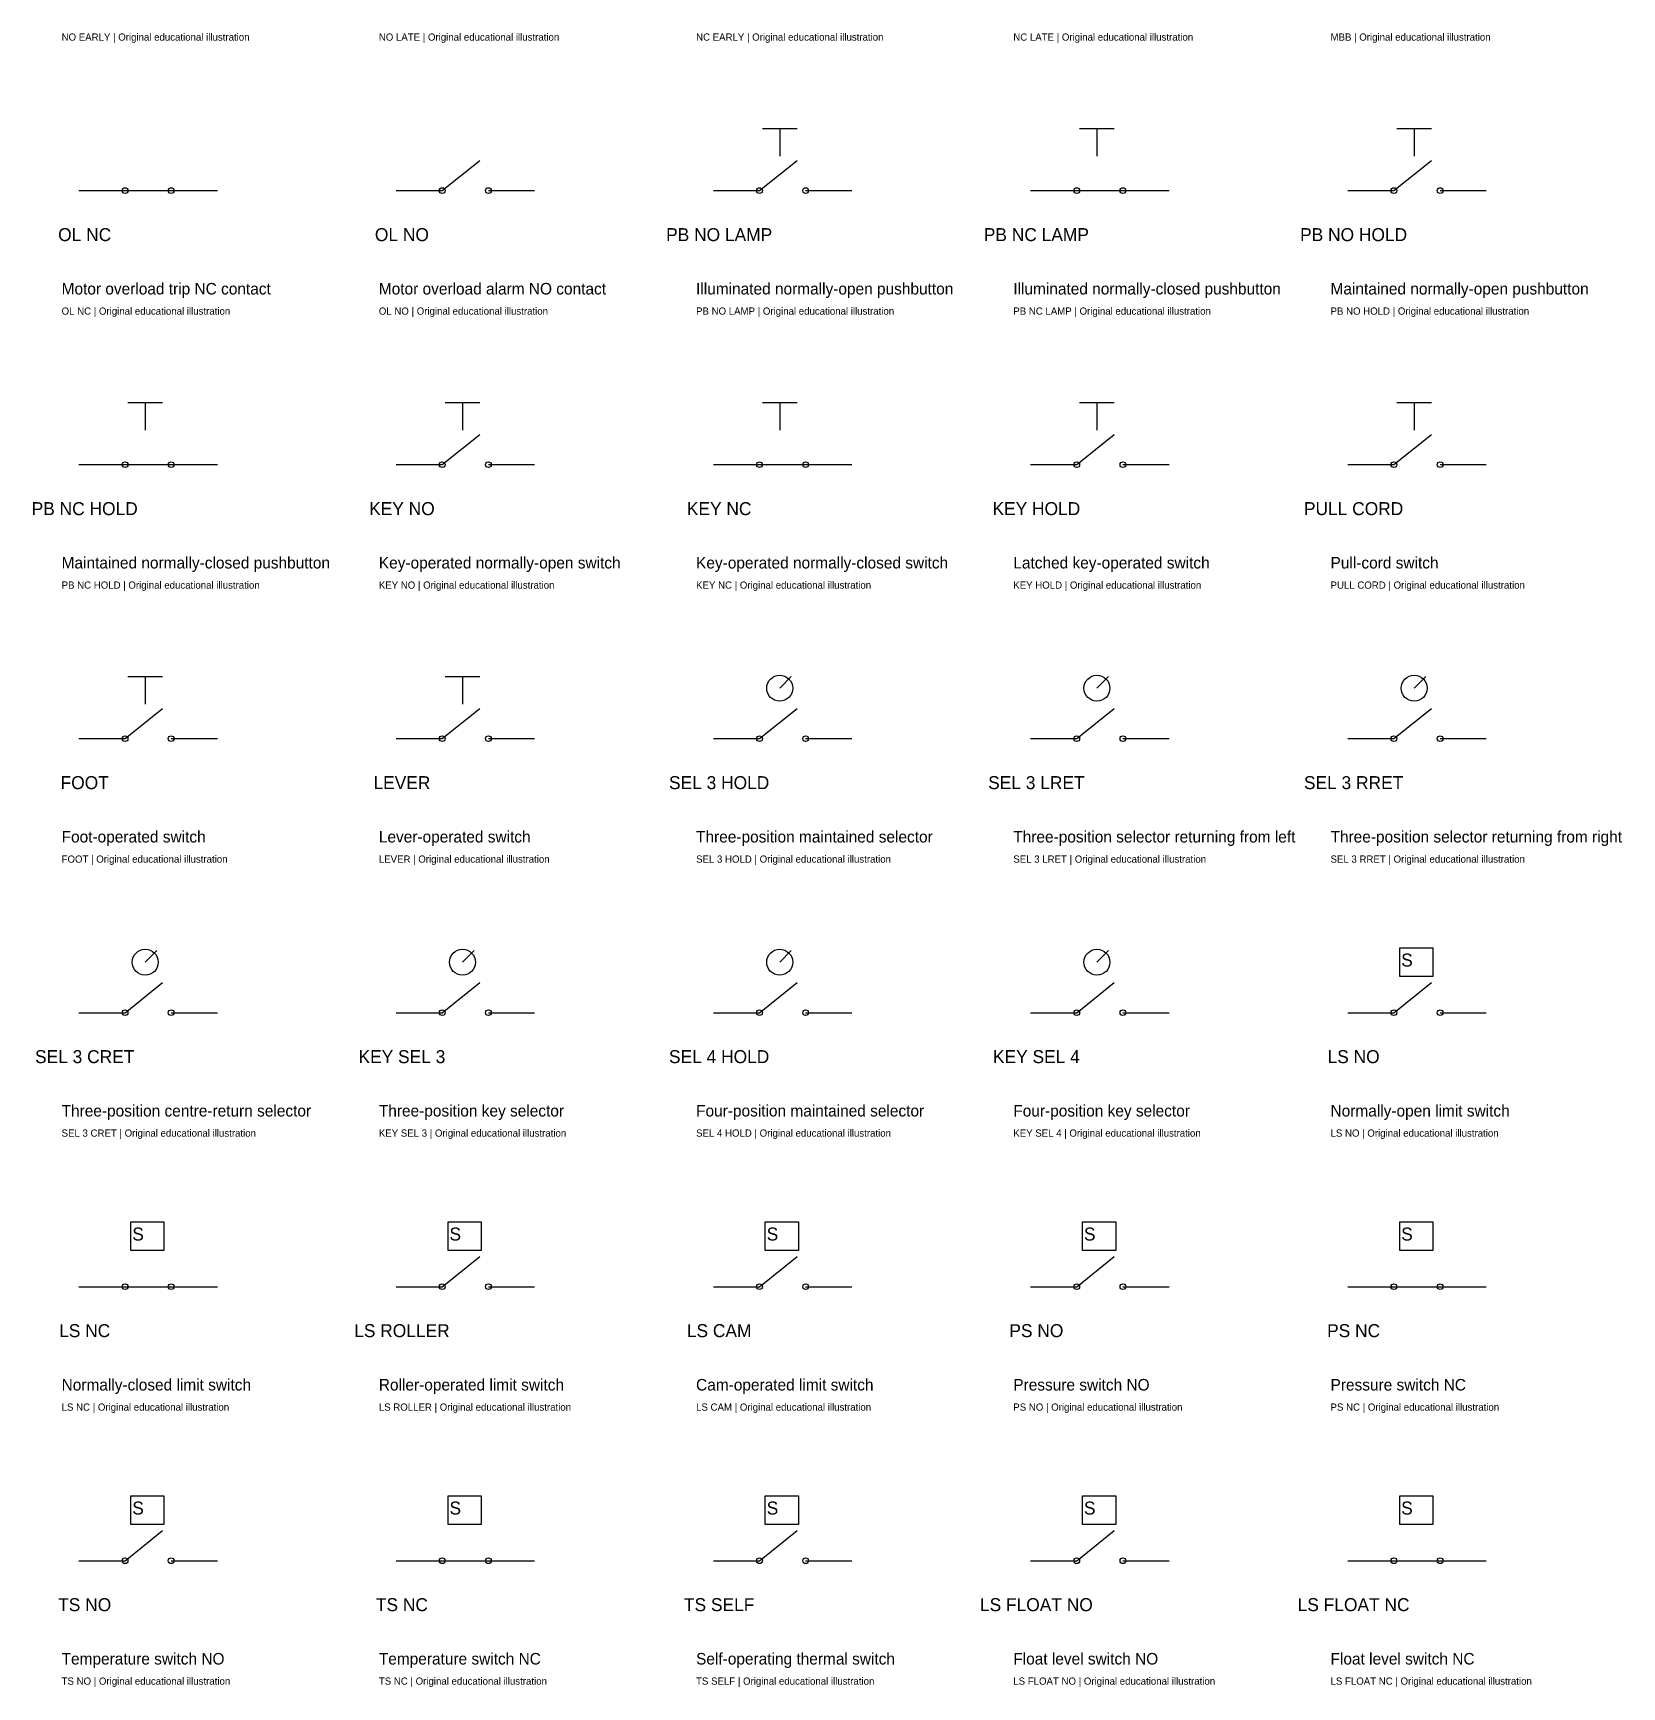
# Model space of a CAD drawing. Extents: x -25 to 1140, y -41451 to 113.
# Drawn here: x -20 to 1082, y -11431 to -10284 of the extents above; entities that cross this region are included whole.
import ezdxf
from ezdxf.enums import TextEntityAlignment as Align

# ---------------------------------------------------------------- set-up
doc = ezdxf.new("R2010")
doc.units = 0
doc.layers.add('REFERENCE', color=7, linetype='CONTINUOUS')

# ---------------------------------------------------------------- blocks, each defined once
blk = doc.blocks.new('REF_MOTOR_OVERLOAD_TRIP_NC_CONTACT')
at = {"layer": 'REFERENCE'}
for p, q in [((12, 57), (44, 57)), ((44, 57), (76, 57)), ((76, 57), (108, 57))]:
    blk.add_line(p, q, dxfattribs=at)
for centre in [(44, 57), (76, 57)]:
    blk.add_circle(centre, 2, dxfattribs=at)
blk.add_text('OL NC', height=9, dxfattribs=at).set_placement((16, 22), align=Align.CENTER)
blk = doc.blocks.new('REF_MOTOR_OVERLOAD_ALARM_NO_CONTACT')
at = {"layer": 'REFERENCE'}
for p, q in [((44, 57), (70, 78)), ((12, 57), (44, 57)), ((76, 57), (108, 57))]:
    blk.add_line(p, q, dxfattribs=at)
for centre in [(44, 57), (76, 57)]:
    blk.add_circle(centre, 2, dxfattribs=at)
blk.add_text('OL NO', height=9, dxfattribs=at).set_placement((16, 22), align=Align.CENTER)
blk = doc.blocks.new('REF_ILLUMINATED_NORMALLY_OPEN_PUSHBUTTON')
at = {"layer": 'REFERENCE'}
for p, q in [((46, 100), (70, 100)), ((58, 100), (58, 81)), ((44, 57), (70, 78)), ((12, 57), (44, 57)), ((76, 57), (108, 57))]:
    blk.add_line(p, q, dxfattribs=at)
for centre in [(44, 57), (76, 57)]:
    blk.add_circle(centre, 2, dxfattribs=at)
blk.add_text('PB NO LAMP', height=9, dxfattribs=at).set_placement((16, 22), align=Align.CENTER)
blk = doc.blocks.new('REF_ILLUMINATED_NORMALLY_CLOSED_PUSHBUTTON')
at = {"layer": 'REFERENCE'}
for p, q in [((46, 100), (70, 100)), ((58, 100), (58, 81)), ((12, 57), (44, 57)), ((44, 57), (76, 57)), ((76, 57), (108, 57))]:
    blk.add_line(p, q, dxfattribs=at)
for centre in [(44, 57), (76, 57)]:
    blk.add_circle(centre, 2, dxfattribs=at)
blk.add_text('PB NC LAMP', height=9, dxfattribs=at).set_placement((16, 22), align=Align.CENTER)
blk = doc.blocks.new('REF_MAINTAINED_NORMALLY_OPEN_PUSHBUTTON')
at = {"layer": 'REFERENCE'}
for p, q in [((46, 100), (70, 100)), ((58, 100), (58, 81)), ((44, 57), (70, 78)), ((12, 57), (44, 57)), ((76, 57), (108, 57))]:
    blk.add_line(p, q, dxfattribs=at)
for centre in [(44, 57), (76, 57)]:
    blk.add_circle(centre, 2, dxfattribs=at)
blk.add_text('PB NO HOLD', height=9, dxfattribs=at).set_placement((16, 22), align=Align.CENTER)
blk = doc.blocks.new('REF_MAINTAINED_NORMALLY_CLOSED_PUSHBUTTON')
at = {"layer": 'REFERENCE'}
for p, q in [((46, 100), (70, 100)), ((58, 100), (58, 81)), ((12, 57), (44, 57)), ((44, 57), (76, 57)), ((76, 57), (108, 57))]:
    blk.add_line(p, q, dxfattribs=at)
for centre in [(44, 57), (76, 57)]:
    blk.add_circle(centre, 2, dxfattribs=at)
blk.add_text('PB NC HOLD', height=9, dxfattribs=at).set_placement((16, 22), align=Align.CENTER)
blk = doc.blocks.new('REF_KEY_OPERATED_NORMALLY_OPEN_SWITCH')
at = {"layer": 'REFERENCE'}
for p, q in [((46, 100), (70, 100)), ((58, 100), (58, 81)), ((44, 57), (70, 78)), ((12, 57), (44, 57)), ((76, 57), (108, 57))]:
    blk.add_line(p, q, dxfattribs=at)
for centre in [(44, 57), (76, 57)]:
    blk.add_circle(centre, 2, dxfattribs=at)
blk.add_text('KEY NO', height=9, dxfattribs=at).set_placement((16, 22), align=Align.CENTER)
blk = doc.blocks.new('REF_KEY_OPERATED_NORMALLY_CLOSED_SWITCH')
at = {"layer": 'REFERENCE'}
for p, q in [((46, 100), (70, 100)), ((58, 100), (58, 81)), ((12, 57), (44, 57)), ((44, 57), (76, 57)), ((76, 57), (108, 57))]:
    blk.add_line(p, q, dxfattribs=at)
for centre in [(44, 57), (76, 57)]:
    blk.add_circle(centre, 2, dxfattribs=at)
blk.add_text('KEY NC', height=9, dxfattribs=at).set_placement((16, 22), align=Align.CENTER)
blk = doc.blocks.new('REF_LATCHED_KEY_OPERATED_SWITCH')
at = {"layer": 'REFERENCE'}
for p, q in [((46, 100), (70, 100)), ((58, 100), (58, 81)), ((44, 57), (70, 78)), ((12, 57), (44, 57)), ((76, 57), (108, 57))]:
    blk.add_line(p, q, dxfattribs=at)
for centre in [(44, 57), (76, 57)]:
    blk.add_circle(centre, 2, dxfattribs=at)
blk.add_text('KEY HOLD', height=9, dxfattribs=at).set_placement((16, 22), align=Align.CENTER)
blk = doc.blocks.new('REF_PULL_CORD_SWITCH')
at = {"layer": 'REFERENCE'}
for p, q in [((46, 100), (70, 100)), ((58, 100), (58, 81)), ((44, 57), (70, 78)), ((12, 57), (44, 57)), ((76, 57), (108, 57))]:
    blk.add_line(p, q, dxfattribs=at)
for centre in [(44, 57), (76, 57)]:
    blk.add_circle(centre, 2, dxfattribs=at)
blk.add_text('PULL CORD', height=9, dxfattribs=at).set_placement((16, 22), align=Align.CENTER)
blk = doc.blocks.new('REF_FOOT_OPERATED_SWITCH')
at = {"layer": 'REFERENCE'}
for p, q in [((46, 100), (70, 100)), ((58, 100), (58, 81)), ((44, 57), (70, 78)), ((12, 57), (44, 57)), ((76, 57), (108, 57))]:
    blk.add_line(p, q, dxfattribs=at)
for centre in [(44, 57), (76, 57)]:
    blk.add_circle(centre, 2, dxfattribs=at)
blk.add_text('FOOT', height=9, dxfattribs=at).set_placement((16, 22), align=Align.CENTER)
blk = doc.blocks.new('REF_LEVER_OPERATED_SWITCH')
at = {"layer": 'REFERENCE'}
for p, q in [((46, 100), (70, 100)), ((58, 100), (58, 81)), ((44, 57), (70, 78)), ((12, 57), (44, 57)), ((76, 57), (108, 57))]:
    blk.add_line(p, q, dxfattribs=at)
for centre in [(44, 57), (76, 57)]:
    blk.add_circle(centre, 2, dxfattribs=at)
blk.add_text('LEVER', height=9, dxfattribs=at).set_placement((16, 22), align=Align.CENTER)
blk = doc.blocks.new('REF_THREE_POSITION_MAINTAINED_SELECTOR')
at = {"layer": 'REFERENCE'}
for p, q in [((58, 92), (66, 100)), ((44, 57), (70, 78)), ((12, 57), (44, 57)), ((76, 57), (108, 57))]:
    blk.add_line(p, q, dxfattribs=at)
for centre, radius in [((58, 92), 9), ((44, 57), 2), ((76, 57), 2)]:
    blk.add_circle(centre, radius, dxfattribs=at)
blk.add_text('SEL 3 HOLD', height=9, dxfattribs=at).set_placement((16, 22), align=Align.CENTER)
blk = doc.blocks.new('REF_THREE_POSITION_SELECTOR_RETURNING_FROM_LEFT')
at = {"layer": 'REFERENCE'}
for p, q in [((58, 92), (66, 100)), ((44, 57), (70, 78)), ((12, 57), (44, 57)), ((76, 57), (108, 57))]:
    blk.add_line(p, q, dxfattribs=at)
for centre, radius in [((58, 92), 9), ((44, 57), 2), ((76, 57), 2)]:
    blk.add_circle(centre, radius, dxfattribs=at)
blk.add_text('SEL 3 LRET', height=9, dxfattribs=at).set_placement((16, 22), align=Align.CENTER)
blk = doc.blocks.new('REF_THREE_POSITION_SELECTOR_RETURNING_FROM_RIGHT')
at = {"layer": 'REFERENCE'}
for p, q in [((58, 92), (66, 100)), ((44, 57), (70, 78)), ((12, 57), (44, 57)), ((76, 57), (108, 57))]:
    blk.add_line(p, q, dxfattribs=at)
for centre, radius in [((58, 92), 9), ((44, 57), 2), ((76, 57), 2)]:
    blk.add_circle(centre, radius, dxfattribs=at)
blk.add_text('SEL 3 RRET', height=9, dxfattribs=at).set_placement((16, 22), align=Align.CENTER)
blk = doc.blocks.new('REF_THREE_POSITION_CENTRE_RETURN_SELECTOR')
at = {"layer": 'REFERENCE'}
for p, q in [((58, 92), (66, 100)), ((44, 57), (70, 78)), ((12, 57), (44, 57)), ((76, 57), (108, 57))]:
    blk.add_line(p, q, dxfattribs=at)
for centre, radius in [((58, 92), 9), ((44, 57), 2), ((76, 57), 2)]:
    blk.add_circle(centre, radius, dxfattribs=at)
blk.add_text('SEL 3 CRET', height=9, dxfattribs=at).set_placement((16, 22), align=Align.CENTER)
blk = doc.blocks.new('REF_THREE_POSITION_KEY_SELECTOR')
at = {"layer": 'REFERENCE'}
for p, q in [((58, 92), (66, 100)), ((44, 57), (70, 78)), ((12, 57), (44, 57)), ((76, 57), (108, 57))]:
    blk.add_line(p, q, dxfattribs=at)
for centre, radius in [((58, 92), 9), ((44, 57), 2), ((76, 57), 2)]:
    blk.add_circle(centre, radius, dxfattribs=at)
blk.add_text('KEY SEL 3', height=9, dxfattribs=at).set_placement((16, 22), align=Align.CENTER)
blk = doc.blocks.new('REF_FOUR_POSITION_MAINTAINED_SELECTOR')
at = {"layer": 'REFERENCE'}
for p, q in [((58, 92), (66, 100)), ((44, 57), (70, 78)), ((12, 57), (44, 57)), ((76, 57), (108, 57))]:
    blk.add_line(p, q, dxfattribs=at)
for centre, radius in [((58, 92), 9), ((44, 57), 2), ((76, 57), 2)]:
    blk.add_circle(centre, radius, dxfattribs=at)
blk.add_text('SEL 4 HOLD', height=9, dxfattribs=at).set_placement((16, 22), align=Align.CENTER)
blk = doc.blocks.new('REF_FOUR_POSITION_KEY_SELECTOR')
at = {"layer": 'REFERENCE'}
for p, q in [((58, 92), (66, 100)), ((44, 57), (70, 78)), ((12, 57), (44, 57)), ((76, 57), (108, 57))]:
    blk.add_line(p, q, dxfattribs=at)
for centre, radius in [((58, 92), 9), ((44, 57), 2), ((76, 57), 2)]:
    blk.add_circle(centre, radius, dxfattribs=at)
blk.add_text('KEY SEL 4', height=9, dxfattribs=at).set_placement((16, 22), align=Align.CENTER)
blk = doc.blocks.new('REF_NORMALLY_OPEN_LIMIT_SWITCH')
at = {"layer": 'REFERENCE'}
for p, q in [((48, 102), (71, 102)), ((48, 82), (48, 102)), ((71, 102), (71, 82)), ((71, 82), (48, 82)), ((44, 57), (70, 78)), ((12, 57), (44, 57)), ((76, 57), (108, 57))]:
    blk.add_line(p, q, dxfattribs=at)
for centre in [(44, 57), (76, 57)]:
    blk.add_circle(centre, 2, dxfattribs=at)
for s, p in [('S', (53, 89)), ('LS NO', (16, 22))]:
    blk.add_text(s, height=9, dxfattribs=at).set_placement(p, align=Align.CENTER)
blk = doc.blocks.new('REF_NORMALLY_CLOSED_LIMIT_SWITCH')
at = {"layer": 'REFERENCE'}
for p, q in [((48, 102), (71, 102)), ((48, 82), (48, 102)), ((71, 102), (71, 82)), ((71, 82), (48, 82)), ((12, 57), (44, 57)), ((44, 57), (76, 57)), ((76, 57), (108, 57))]:
    blk.add_line(p, q, dxfattribs=at)
for centre in [(44, 57), (76, 57)]:
    blk.add_circle(centre, 2, dxfattribs=at)
for s, p in [('S', (53, 89)), ('LS NC', (16, 22))]:
    blk.add_text(s, height=9, dxfattribs=at).set_placement(p, align=Align.CENTER)
blk = doc.blocks.new('REF_ROLLER_OPERATED_LIMIT_SWITCH')
at = {"layer": 'REFERENCE'}
for p, q in [((48, 102), (71, 102)), ((48, 82), (48, 102)), ((71, 102), (71, 82)), ((71, 82), (48, 82)), ((44, 57), (70, 78)), ((12, 57), (44, 57)), ((76, 57), (108, 57))]:
    blk.add_line(p, q, dxfattribs=at)
for centre in [(44, 57), (76, 57)]:
    blk.add_circle(centre, 2, dxfattribs=at)
for s, p in [('S', (53, 89)), ('LS ROLLER', (16, 22))]:
    blk.add_text(s, height=9, dxfattribs=at).set_placement(p, align=Align.CENTER)
blk = doc.blocks.new('REF_CAM_OPERATED_LIMIT_SWITCH')
at = {"layer": 'REFERENCE'}
for p, q in [((48, 102), (71, 102)), ((48, 82), (48, 102)), ((71, 102), (71, 82)), ((71, 82), (48, 82)), ((44, 57), (70, 78)), ((12, 57), (44, 57)), ((76, 57), (108, 57))]:
    blk.add_line(p, q, dxfattribs=at)
for centre in [(44, 57), (76, 57)]:
    blk.add_circle(centre, 2, dxfattribs=at)
for s, p in [('S', (53, 89)), ('LS CAM', (16, 22))]:
    blk.add_text(s, height=9, dxfattribs=at).set_placement(p, align=Align.CENTER)
blk = doc.blocks.new('REF_PRESSURE_SWITCH_NO')
at = {"layer": 'REFERENCE'}
for p, q in [((48, 102), (71, 102)), ((48, 82), (48, 102)), ((71, 102), (71, 82)), ((71, 82), (48, 82)), ((44, 57), (70, 78)), ((12, 57), (44, 57)), ((76, 57), (108, 57))]:
    blk.add_line(p, q, dxfattribs=at)
for centre in [(44, 57), (76, 57)]:
    blk.add_circle(centre, 2, dxfattribs=at)
for s, p in [('S', (53, 89)), ('PS NO', (16, 22))]:
    blk.add_text(s, height=9, dxfattribs=at).set_placement(p, align=Align.CENTER)
blk = doc.blocks.new('REF_PRESSURE_SWITCH_NC')
at = {"layer": 'REFERENCE'}
for p, q in [((48, 102), (71, 102)), ((48, 82), (48, 102)), ((71, 102), (71, 82)), ((71, 82), (48, 82)), ((12, 57), (44, 57)), ((44, 57), (76, 57)), ((76, 57), (108, 57))]:
    blk.add_line(p, q, dxfattribs=at)
for centre in [(44, 57), (76, 57)]:
    blk.add_circle(centre, 2, dxfattribs=at)
for s, p in [('S', (53, 89)), ('PS NC', (16, 22))]:
    blk.add_text(s, height=9, dxfattribs=at).set_placement(p, align=Align.CENTER)
blk = doc.blocks.new('REF_TEMPERATURE_SWITCH_NO')
at = {"layer": 'REFERENCE'}
for p, q in [((48, 102), (71, 102)), ((48, 82), (48, 102)), ((71, 102), (71, 82)), ((71, 82), (48, 82)), ((44, 57), (70, 78)), ((12, 57), (44, 57)), ((76, 57), (108, 57))]:
    blk.add_line(p, q, dxfattribs=at)
for centre in [(44, 57), (76, 57)]:
    blk.add_circle(centre, 2, dxfattribs=at)
for s, p in [('S', (53, 89)), ('TS NO', (16, 22))]:
    blk.add_text(s, height=9, dxfattribs=at).set_placement(p, align=Align.CENTER)
blk = doc.blocks.new('REF_TEMPERATURE_SWITCH_NC')
at = {"layer": 'REFERENCE'}
for p, q in [((48, 102), (71, 102)), ((48, 82), (48, 102)), ((71, 102), (71, 82)), ((71, 82), (48, 82)), ((12, 57), (44, 57)), ((44, 57), (76, 57)), ((76, 57), (108, 57))]:
    blk.add_line(p, q, dxfattribs=at)
for centre in [(44, 57), (76, 57)]:
    blk.add_circle(centre, 2, dxfattribs=at)
for s, p in [('S', (53, 89)), ('TS NC', (16, 22))]:
    blk.add_text(s, height=9, dxfattribs=at).set_placement(p, align=Align.CENTER)
blk = doc.blocks.new('REF_SELF_OPERATING_THERMAL_SWITCH')
at = {"layer": 'REFERENCE'}
for p, q in [((48, 102), (71, 102)), ((48, 82), (48, 102)), ((71, 102), (71, 82)), ((71, 82), (48, 82)), ((44, 57), (70, 78)), ((12, 57), (44, 57)), ((76, 57), (108, 57))]:
    blk.add_line(p, q, dxfattribs=at)
for centre in [(44, 57), (76, 57)]:
    blk.add_circle(centre, 2, dxfattribs=at)
for s, p in [('S', (53, 89)), ('TS SELF', (16, 22))]:
    blk.add_text(s, height=9, dxfattribs=at).set_placement(p, align=Align.CENTER)
blk = doc.blocks.new('REF_FLOAT_LEVEL_SWITCH_NO')
at = {"layer": 'REFERENCE'}
for p, q in [((48, 102), (71, 102)), ((48, 82), (48, 102)), ((71, 102), (71, 82)), ((71, 82), (48, 82)), ((44, 57), (70, 78)), ((12, 57), (44, 57)), ((76, 57), (108, 57))]:
    blk.add_line(p, q, dxfattribs=at)
for centre in [(44, 57), (76, 57)]:
    blk.add_circle(centre, 2, dxfattribs=at)
for s, p in [('S', (53, 89)), ('LS FLOAT NO', (16, 22))]:
    blk.add_text(s, height=9, dxfattribs=at).set_placement(p, align=Align.CENTER)
blk = doc.blocks.new('REF_FLOAT_LEVEL_SWITCH_NC')
at = {"layer": 'REFERENCE'}
for p, q in [((48, 102), (71, 102)), ((48, 82), (48, 102)), ((71, 102), (71, 82)), ((71, 82), (48, 82)), ((12, 57), (44, 57)), ((44, 57), (76, 57)), ((76, 57), (108, 57))]:
    blk.add_line(p, q, dxfattribs=at)
for centre in [(44, 57), (76, 57)]:
    blk.add_circle(centre, 2, dxfattribs=at)
for s, p in [('S', (53, 89)), ('LS FLOAT NC', (16, 22))]:
    blk.add_text(s, height=9, dxfattribs=at).set_placement(p, align=Align.CENTER)

msp = doc.modelspace()

# ---------------------------------------------------------------- block references
at = {"layer": 'REFERENCE'}
for name, p in [('REF_ILLUMINATED_NORMALLY_OPEN_PUSHBUTTON', (440, -10450)), ('REF_ILLUMINATED_NORMALLY_CLOSED_PUSHBUTTON', (660, -10450)), ('REF_MAINTAINED_NORMALLY_OPEN_PUSHBUTTON', (880, -10450)), ('REF_MOTOR_OVERLOAD_ALARM_NO_CONTACT', (220, -10450)), ('REF_MOTOR_OVERLOAD_TRIP_NC_CONTACT', (0, -10450)), ('REF_MAINTAINED_NORMALLY_CLOSED_PUSHBUTTON', (0, -10640)), ('REF_KEY_OPERATED_NORMALLY_OPEN_SWITCH', (220, -10640)), ('REF_KEY_OPERATED_NORMALLY_CLOSED_SWITCH', (440, -10640)), ('REF_LATCHED_KEY_OPERATED_SWITCH', (660, -10640)), ('REF_PULL_CORD_SWITCH', (880, -10640)), ('REF_FOOT_OPERATED_SWITCH', (0, -10830)), ('REF_LEVER_OPERATED_SWITCH', (220, -10830)), ('REF_THREE_POSITION_MAINTAINED_SELECTOR', (440, -10830)), ('REF_THREE_POSITION_SELECTOR_RETURNING_FROM_LEFT', (660, -10830)), ('REF_THREE_POSITION_SELECTOR_RETURNING_FROM_RIGHT', (880, -10830)), ('REF_THREE_POSITION_CENTRE_RETURN_SELECTOR', (0, -11020)), ('REF_THREE_POSITION_KEY_SELECTOR', (220, -11020)), ('REF_FOUR_POSITION_MAINTAINED_SELECTOR', (440, -11020)), ('REF_FOUR_POSITION_KEY_SELECTOR', (660, -11020)), ('REF_NORMALLY_OPEN_LIMIT_SWITCH', (880, -11020)), ('REF_NORMALLY_CLOSED_LIMIT_SWITCH', (0, -11210)), ('REF_ROLLER_OPERATED_LIMIT_SWITCH', (220, -11210)), ('REF_CAM_OPERATED_LIMIT_SWITCH', (440, -11210)), ('REF_PRESSURE_SWITCH_NO', (660, -11210)), ('REF_PRESSURE_SWITCH_NC', (880, -11210)), ('REF_TEMPERATURE_SWITCH_NO', (0, -11400)), ('REF_TEMPERATURE_SWITCH_NC', (220, -11400)), ('REF_SELF_OPERATING_THERMAL_SWITCH', (440, -11400)), ('REF_FLOAT_LEVEL_SWITCH_NO', (660, -11400)), ('REF_FLOAT_LEVEL_SWITCH_NC', (880, -11400))]:
    msp.add_blockref(name, p, dxfattribs=at)

# ---------------------------------------------------------------- texts
for s, height, p in [('NO EARLY | Original educational illustration', 5, (0, -10289)), ('NO LATE | Original educational illustration', 5, (220, -10289)), ('NC EARLY | Original educational illustration', 5, (440, -10289)), ('NC LATE | Original educational illustration', 5, (660, -10289)), ('MBB | Original educational illustration', 5, (880, -10289)), ('Motor overload trip NC contact', 8, (0, -10465)), ('Motor overload alarm NO contact', 8, (220, -10465)), ('Illuminated normally-open pushbutton', 8, (440, -10465)), ('Illuminated normally-closed pushbutton', 8, (660, -10465)), ('Maintained normally-open pushbutton', 8, (880, -10465)), ('OL NC | Original educational illustration', 5, (0, -10479)), ('OL NO | Original educational illustration', 5, (220, -10479)), ('PB NO LAMP | Original educational illustration', 5, (440, -10479)), ('PB NC LAMP | Original educational illustration', 5, (660, -10479)), ('PB NO HOLD | Original educational illustration', 5, (880, -10479)), ('Maintained normally-closed pushbutton', 8, (0, -10655)), ('Key-operated normally-open switch', 8, (220, -10655)), ('Key-operated normally-closed switch', 8, (440, -10655)), ('Latched key-operated switch', 8, (660, -10655)), ('Pull-cord switch', 8, (880, -10655)), ('PB NC HOLD | Original educational illustration', 5, (0, -10669)), ('KEY NO | Original educational illustration', 5, (220, -10669)), ('KEY NC | Original educational illustration', 5, (440, -10669)), ('KEY HOLD | Original educational illustration', 5, (660, -10669)), ('PULL CORD | Original educational illustration', 5, (880, -10669)), ('Foot-operated switch', 8, (0, -10845)), ('Lever-operated switch', 8, (220, -10845)), ('Three-position maintained selector', 8, (440, -10845)), ('Three-position selector returning from left', 8, (660, -10845)), ('Three-position selector returning from right', 8, (880, -10845)), ('FOOT | Original educational illustration', 5, (0, -10859)), ('LEVER | Original educational illustration', 5, (220, -10859)), ('SEL 3 HOLD | Original educational illustration', 5, (440, -10859)), ('SEL 3 LRET | Original educational illustration', 5, (660, -10859)), ('SEL 3 RRET | Original educational illustration', 5, (880, -10859)), ('Three-position centre-return selector', 8, (0, -11035)), ('Three-position key selector', 8, (220, -11035)), ('Four-position maintained selector', 8, (440, -11035)), ('Four-position key selector', 8, (660, -11035)), ('Normally-open limit switch', 8, (880, -11035)), ('SEL 3 CRET | Original educational illustration', 5, (0, -11049)), ('KEY SEL 3 | Original educational illustration', 5, (220, -11049)), ('SEL 4 HOLD | Original educational illustration', 5, (440, -11049)), ('KEY SEL 4 | Original educational illustration', 5, (660, -11049)), ('LS NO | Original educational illustration', 5, (880, -11049)), ('Normally-closed limit switch', 8, (0, -11225)), ('Roller-operated limit switch', 8, (220, -11225)), ('Cam-operated limit switch', 8, (440, -11225)), ('Pressure switch NO', 8, (660, -11225)), ('Pressure switch NC', 8, (880, -11225)), ('LS NC | Original educational illustration', 5, (0, -11239)), ('LS ROLLER | Original educational illustration', 5, (220, -11239)), ('LS CAM | Original educational illustration', 5, (440, -11239)), ('PS NO | Original educational illustration', 5, (660, -11239)), ('PS NC | Original educational illustration', 5, (880, -11239)), ('Temperature switch NO', 8, (0, -11415)), ('Temperature switch NC', 8, (220, -11415)), ('Self-operating thermal switch', 8, (440, -11415)), ('Float level switch NO', 8, (660, -11415)), ('Float level switch NC', 8, (880, -11415)), ('TS NO | Original educational illustration', 5, (0, -11429)), ('TS NC | Original educational illustration', 5, (220, -11429)), ('TS SELF | Original educational illustration', 5, (440, -11429)), ('LS FLOAT NO | Original educational illustration', 5, (660, -11429)), ('LS FLOAT NC | Original educational illustration', 5, (880, -11429))]:
    msp.add_text(s, height=height, dxfattribs=at).set_placement(p)

doc.saveas('drawing.dxf')
